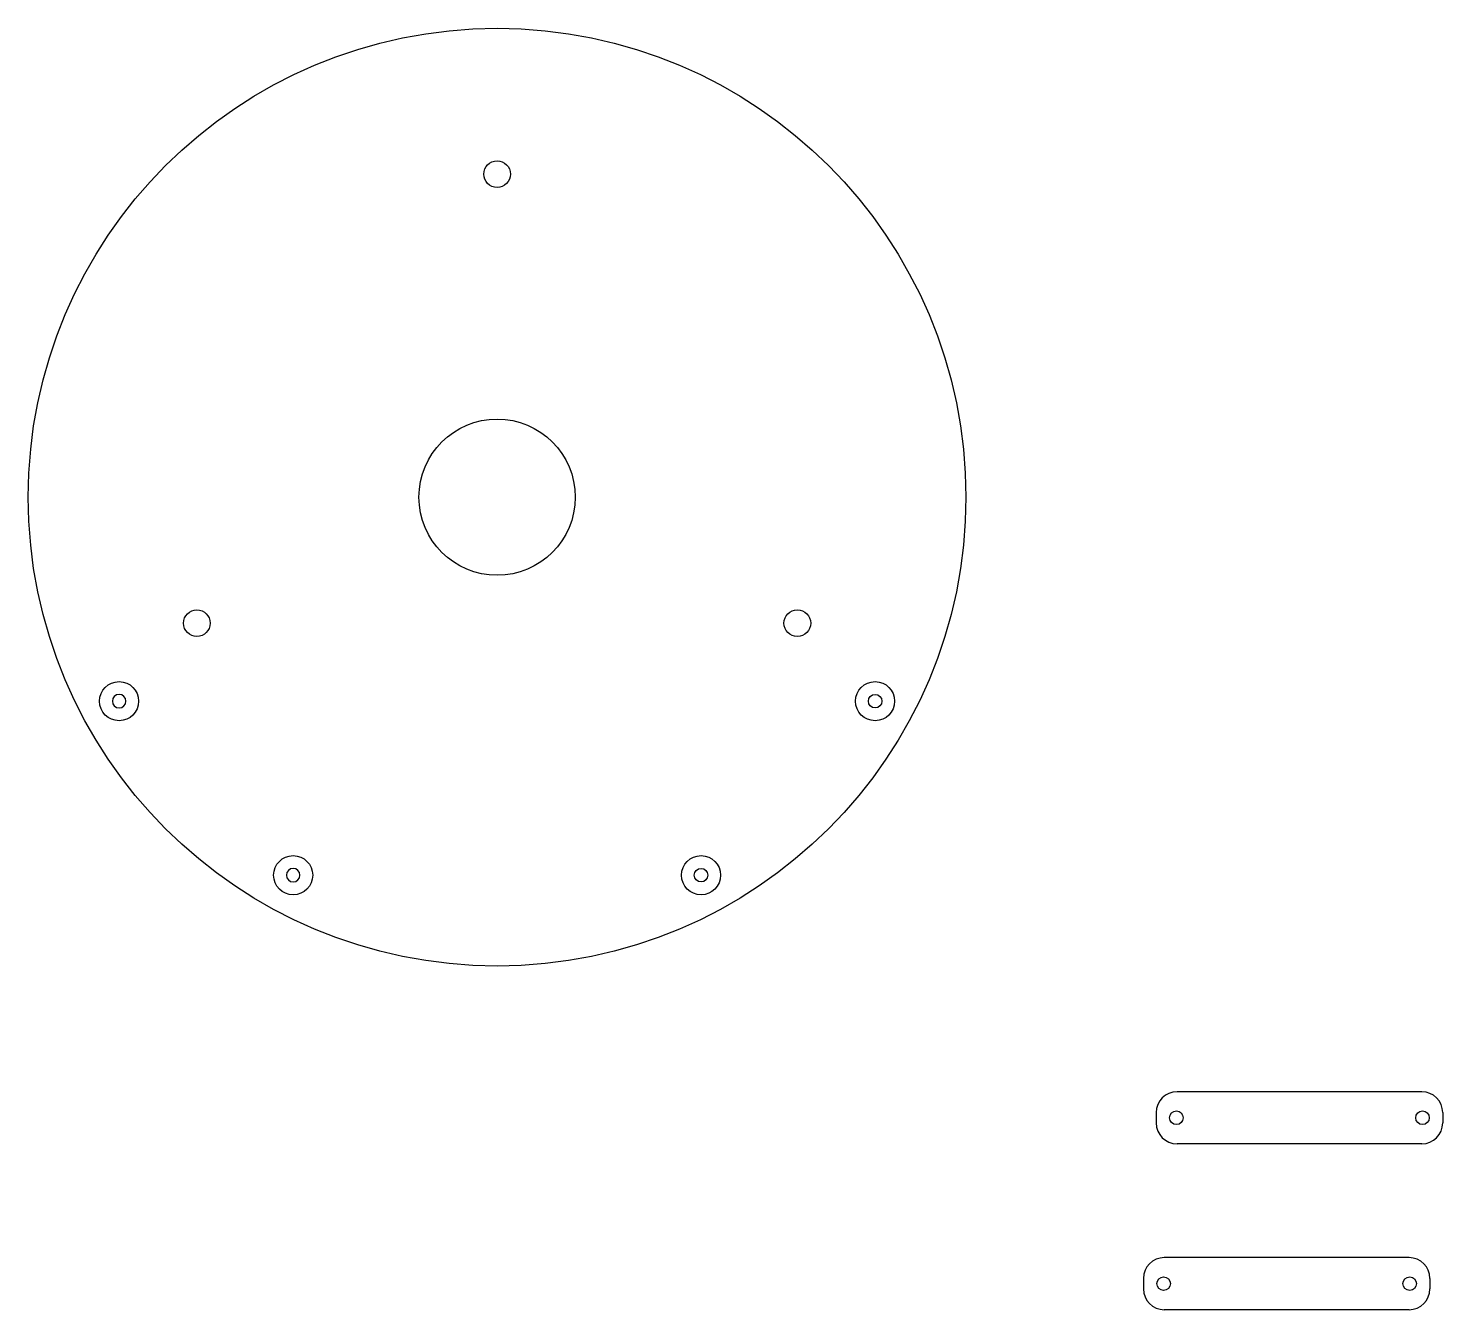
# Model space of a CAD drawing. Extents: x 77.2 to 104.3, y 20.4 to 45.
import ezdxf

# ---------------------------------------------------------------- set-up
doc = ezdxf.new("R2010")
doc.units = 0
doc.header["$LTSCALE"] = 0.5
doc.layers.add('VISIBLE', color=7, linetype='CONTINUOUS')

msp = doc.modelspace()

# ---------------------------------------------------------------- linework, layer by layer
at = {"layer": 'VISIBLE'}
for p, q in [((103.911, 24.583), (99.211, 24.583)), ((98.811, 24.183), (98.811, 23.983)), ((104.311, 24.183), (104.311, 23.983)), ((103.911, 23.583), (99.211, 23.583)), ((103.666, 21.399), (98.966, 21.399)), ((98.566, 20.999), (98.566, 20.799)), ((104.066, 20.999), (104.066, 20.799)), ((103.666, 20.399), (98.966, 20.399))]:
    msp.add_line(p, q, dxfattribs=at)
for centre, radius in [((86.158, 35.995), 9), ((86.158, 42.196), 0.256), ((86.158, 35.995), 1.5), ((80.395, 33.577), 0.256), ((91.922, 33.577), 0.256), ((78.902, 32.079), 0.375), ((93.415, 32.079), 0.375), ((93.415, 32.079), 0.13), ((82.243, 28.739), 0.375), ((90.074, 28.739), 0.375), ((90.074, 28.739), 0.13), ((99.199, 24.083), 0.13), ((103.924, 24.083), 0.13), ((98.954, 20.899), 0.13), ((103.678, 20.899), 0.13)]:
    msp.add_circle(centre, radius, dxfattribs=at)
at = {"layer": 'VISIBLE', "extrusion": (0, 6.12323e-17, -1)}
for centre in [(-78.902, 32.079), (-82.243, 28.739)]:
    msp.add_circle(centre, 0.13, dxfattribs=at)
at = {"layer": 'VISIBLE'}
for centre, start, end in [((99.211, 24.183), 90, 180), ((103.911, 24.183), 0, 90), ((99.211, 23.983), 180, 270), ((103.911, 23.983), 270, 0), ((98.966, 20.999), 90, 180), ((103.666, 20.999), 0, 90), ((98.966, 20.799), 180, 270), ((103.666, 20.799), 270, 0)]:
    msp.add_arc(centre, 0.4, start, end, dxfattribs=at)

doc.saveas('drawing.dxf')
